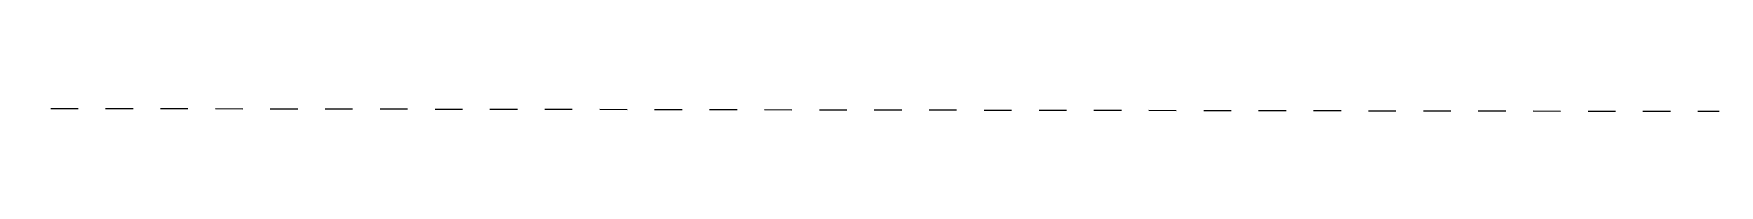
# Model space of a CAD drawing. Header units: metres. Extents: x -354 to -91, y 3 to 562.
# Drawn here: x -225.52 to -219.38, y 515.65 to 515.66 of the extents above; entities that cross this region are included whole.
import ezdxf

# ---------------------------------------------------------------- set-up
doc = ezdxf.new("R2010")
doc.units = ezdxf.units.M
doc.linetypes.add('IMPORT-LNMK-LineCont _3_', pattern=[0.004, 0.001, -0.003])

# ---------------------------------------------------------------- blocks, each defined once
blk = doc.blocks.new('T2DPAA-T2D-C3S-RW-M2D-100010_dwg-40802999-DRG-2873034 - CONSTRUCTION SEQUENCE STAGE A8')
at = {"color": 254, "linetype": 'IMPORT-LNMK-LineCont _3_', "lineweight": 25, "true_color": 0xd0d0d0}
for p, q in [((31.936, -635.4436), (33.2116, -640.2781)), ((33.2116, -640.2781), (33.8438, -642.674))]:
    blk.add_line(p, q, dxfattribs=at)
blk = doc.blocks.new('T2DPAA-T2D-PWC-RW-M2D-100010_RoadDesign_rvt-1-DRG-2873034 - CONSTRUCTION SEQUENCE STAGE A8')
at = {"color": 254, "lineweight": 25, "true_color": 0xd0d0d0, "rotation": 75.11694444444437}
blk.add_blockref('T2DPAA-T2D-C3S-RW-M2D-100010_dwg-40802999-DRG-2873034 - CONSTRUCTION SEQUENCE STAGE A8', (-1722.337, 648.0105), dxfattribs=at)

msp = doc.modelspace()

# ---------------------------------------------------------------- block references
at = {"lineweight": 5}
msp.add_blockref('T2DPAA-T2D-PWC-RW-M2D-100010_RoadDesign_rvt-1-DRG-2873034 - CONSTRUCTION SEQUENCE STAGE A8', (873.1524, 0), dxfattribs=at)

doc.saveas('drawing.dxf')
